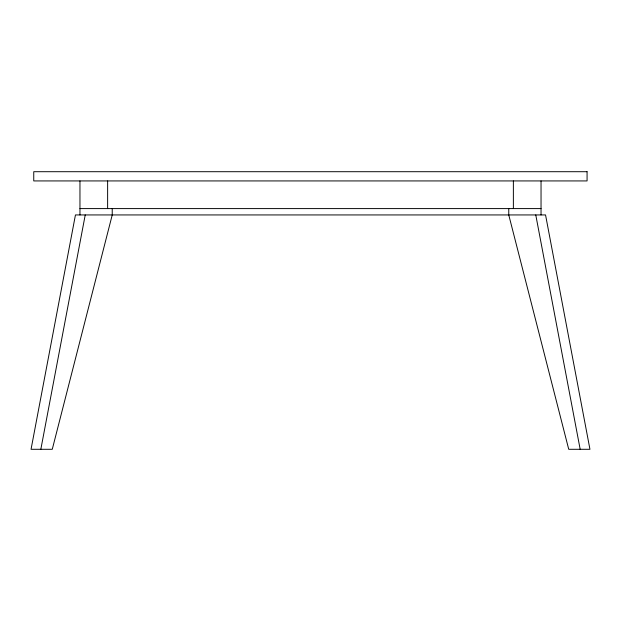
<?xml version="1.0" encoding="UTF-8"?>
<svg xmlns="http://www.w3.org/2000/svg" width="621" height="621" viewBox="0 0 621 621"><rect width="100%" height="100%" fill="white"/><g stroke="black" fill="none" stroke-linecap="round" stroke-linejoin="round"><path stroke-width="0.93" d="M40.831 449.293L85.232 214.936M79.962 208.594L541.038 208.594M535.768 214.936L580.169 449.293M541.038 180.928L541.038 214.936M513.373 180.928L513.373 208.594M508.762 208.594L508.762 214.936L568.727 449.293L589.95 449.293L545.548 214.936L75.451 214.936L31.05 449.293L52.273 449.293L112.238 214.936L112.215 208.594M107.627 180.928L107.627 208.594M79.962 180.928L79.962 214.936M587.07 171.706L33.751 171.706L33.751 180.928L587.07 180.928L587.07 171.706"/></g></svg>
